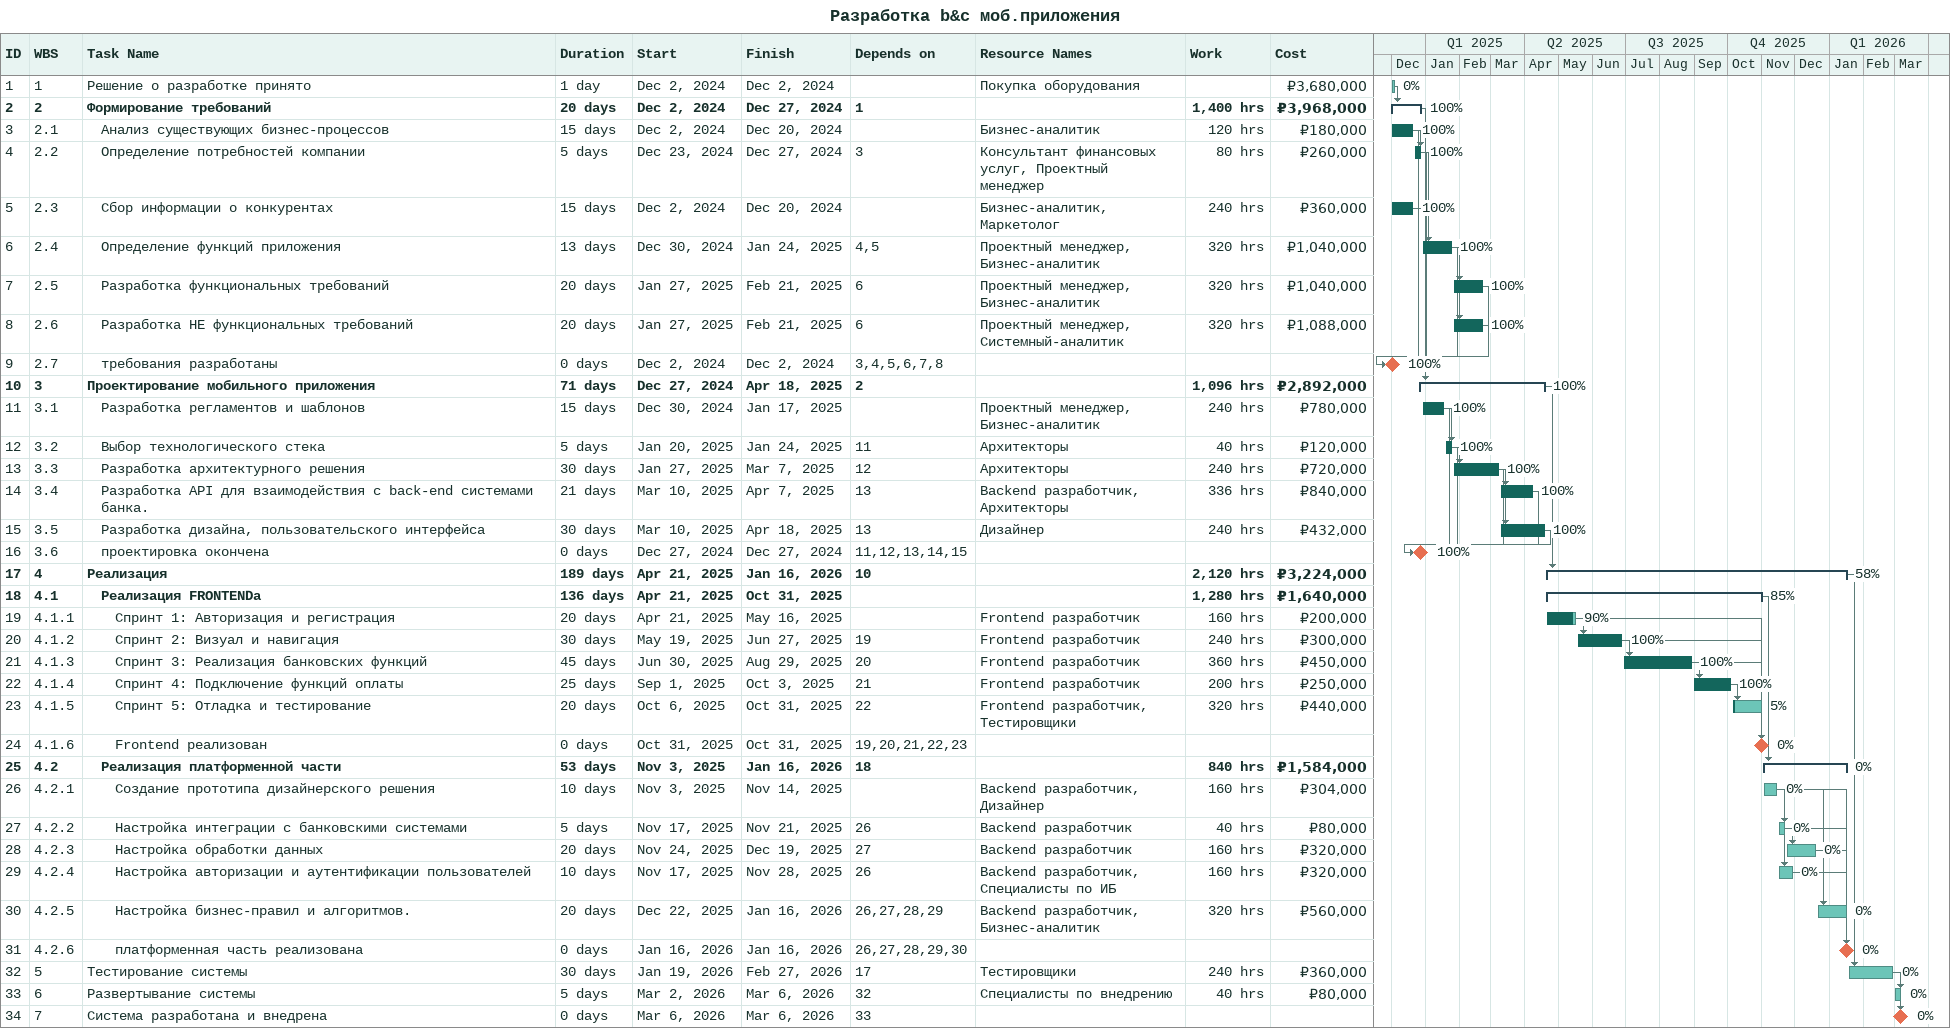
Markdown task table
Разработка b&c моб.приложения

| ID | WBS | Task | Duration | Start | Finish | Predecessors | Resources | % complete | Work (h) | Cost (₽) |
|---|---|---|---|---|---|---|---|---|---|---|
| 1 | 1 | Решение о разработке принято | 1d | 2024-12-02 | 2024-12-02 |  | Покупка оборудования | 0 |  | 3680000 |
| 2 | 2 | **Формирование требований** | 20d | 2024-12-02 | 2024-12-27 | 1 |  | 100 | 1400 | 3968000 |
| 3 | 2.1 | Анализ существующих бизнес-процессов | 15d | 2024-12-02 | 2024-12-20 |  | Бизнес-аналитик | 100 | 120 | 180000 |
| 4 | 2.2 | Определение потребностей компании | 5d | 2024-12-23 | 2024-12-27 | 3 | Консультант финансовых услуг, Проектный менеджер | 100 | 80 | 260000 |
| 5 | 2.3 | Сбор информации о конкурентах | 15d | 2024-12-02 | 2024-12-20 |  | Бизнес-аналитик, Маркетолог | 100 | 240 | 360000 |
| 6 | 2.4 | Определение функций приложения | 13d | 2024-12-30 | 2025-01-24 | 4, 5 | Проектный менеджер, Бизнес-аналитик | 100 | 320 | 1040000 |
| 7 | 2.5 | Разработка функциональных требований | 20d | 2025-01-27 | 2025-02-21 | 6 | Проектный менеджер, Бизнес-аналитик | 100 | 320 | 1040000 |
| 8 | 2.6 | Разработка НЕ функциональных требований | 20d | 2025-01-27 | 2025-02-21 | 6 | Проектный менеджер, Системный-аналитик | 100 | 320 | 1088000 |
| 9 | 2.7 | требования разработаны | 0d | 2024-12-02 | 2024-12-02 | 3, 4, 5, 6, 7, 8 |  | 100 |  |  |
| 10 | 3 | **Проектирование мобильного приложения** | 71d | 2024-12-27 | 2025-04-18 | 2 |  | 100 | 1096 | 2892000 |
| 11 | 3.1 | Разработка регламентов и шаблонов | 15d | 2024-12-30 | 2025-01-17 |  | Проектный менеджер, Бизнес-аналитик | 100 | 240 | 780000 |
| 12 | 3.2 | Выбор технологического стека | 5d | 2025-01-20 | 2025-01-24 | 11 | Архитекторы | 100 | 40 | 120000 |
| 13 | 3.3 | Разработка архитектурного решения | 30d | 2025-01-27 | 2025-03-07 | 12 | Архитекторы | 100 | 240 | 720000 |
| 14 | 3.4 | Разработка API для взаимодействия с back-end системами банка. | 21d | 2025-03-10 | 2025-04-07 | 13 | Backend разработчик, Архитекторы | 100 | 336 | 840000 |
| 15 | 3.5 | Разработка дизайна, пользовательского интерфейса | 30d | 2025-03-10 | 2025-04-18 | 13 | Дизайнер | 100 | 240 | 432000 |
| 16 | 3.6 | проектировка окончена | 0d | 2024-12-27 | 2024-12-27 | 11, 12, 13, 14, 15 |  | 100 |  |  |
| 17 | 4 | **Реализация** | 189d | 2025-04-21 | 2026-01-16 | 10 |  | 58 | 2120 | 3224000 |
| 18 | 4.1 | **Реализация FRONTENDа** | 136d | 2025-04-21 | 2025-10-31 |  |  | 85 | 1280 | 1640000 |
| 19 | 4.1.1 | Спринт 1: Авторизация и регистрация | 20d | 2025-04-21 | 2025-05-16 |  | Frontend разработчик | 90 | 160 | 200000 |
| 20 | 4.1.2 | Спринт 2: Визуал и навигация | 30d | 2025-05-19 | 2025-06-27 | 19 | Frontend разработчик | 100 | 240 | 300000 |
| 21 | 4.1.3 | Спринт 3: Реализация банковских функций | 45d | 2025-06-30 | 2025-08-29 | 20 | Frontend разработчик | 100 | 360 | 450000 |
| 22 | 4.1.4 | Спринт 4: Подключение функций оплаты | 25d | 2025-09-01 | 2025-10-03 | 21 | Frontend разработчик | 100 | 200 | 250000 |
| 23 | 4.1.5 | Спринт 5: Отладка и тестирование | 20d | 2025-10-06 | 2025-10-31 | 22 | Frontend разработчик, Тестировщики | 5 | 320 | 440000 |
| 24 | 4.1.6 | Frontend реализован | 0d | 2025-10-31 | 2025-10-31 | 19, 20, 21, 22, 23 |  | 0 |  |  |
| 25 | 4.2 | **Реализация платформенной части** | 53d | 2025-11-03 | 2026-01-16 | 18 |  | 0 | 840 | 1584000 |
| 26 | 4.2.1 | Создание прототипа дизайнерского решения | 10d | 2025-11-03 | 2025-11-14 |  | Backend разработчик, Дизайнер | 0 | 160 | 304000 |
| 27 | 4.2.2 | Настройка интеграции с банковскими системами | 5d | 2025-11-17 | 2025-11-21 | 26 | Backend разработчик | 0 | 40 | 80000 |
| 28 | 4.2.3 | Настройка обработки данных | 20d | 2025-11-24 | 2025-12-19 | 27 | Backend разработчик | 0 | 160 | 320000 |
| 29 | 4.2.4 | Настройка авторизации и аутентификации пользователей | 10d | 2025-11-17 | 2025-11-28 | 26 | Backend разработчик, Специалисты по ИБ | 0 | 160 | 320000 |
| 30 | 4.2.5 | Настройка бизнес-правил и алгоритмов. | 20d | 2025-12-22 | 2026-01-16 | 26, 27, 28, 29 | Backend разработчик, Бизнес-аналитик | 0 | 320 | 560000 |
| 31 | 4.2.6 | платформенная часть реализована | 0d | 2026-01-16 | 2026-01-16 | 26, 27, 28, 29, 30 |  | 0 |  |  |
| 32 | 5 | Тестирование системы | 30d | 2026-01-19 | 2026-02-27 | 17 | Тестировщики | 0 | 240 | 360000 |
| 33 | 6 | Развертывание системы | 5d | 2026-03-02 | 2026-03-06 | 32 | Специалисты по внедрению | 0 | 40 | 80000 |
| 34 | 7 | Система разработана и внедрена | 0d | 2026-03-06 | 2026-03-06 | 33 |  | 0 |  |  |
